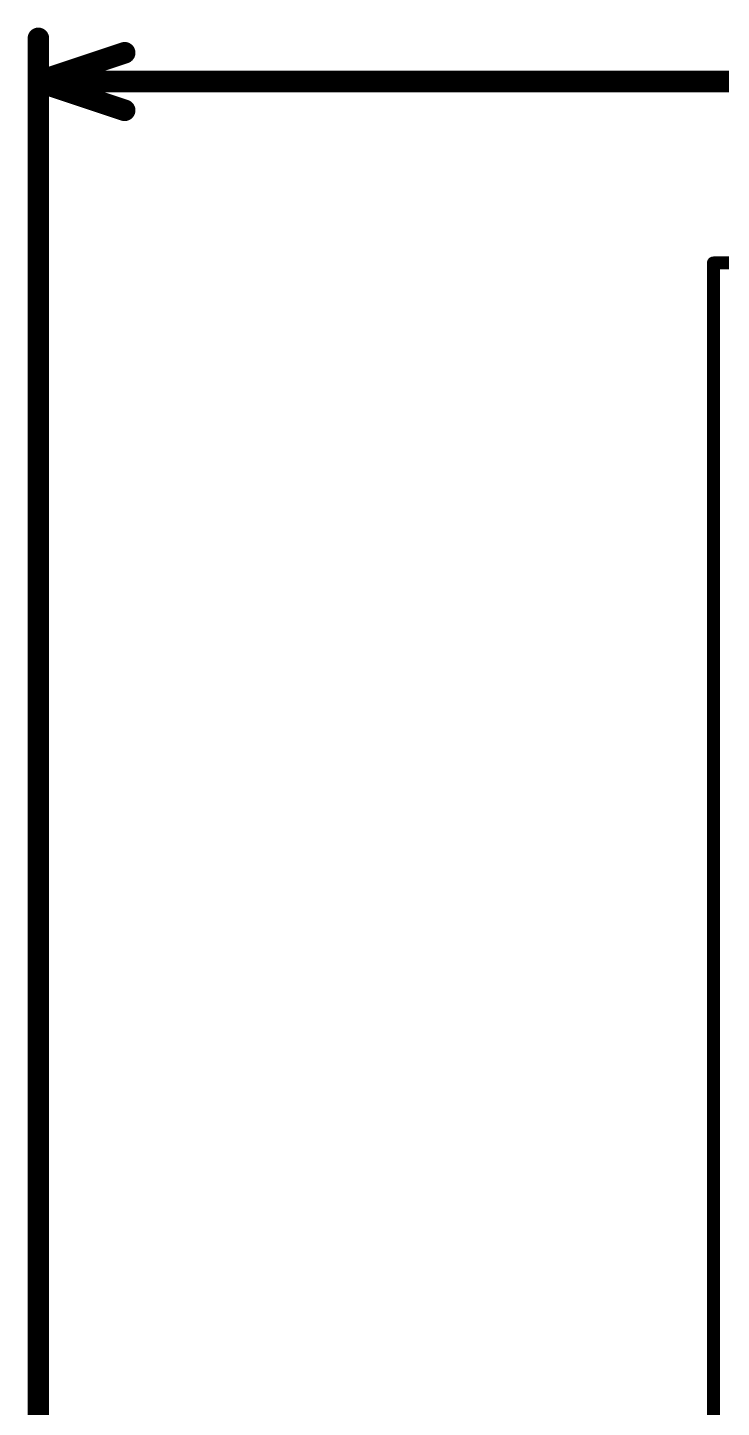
# Model space of a CAD drawing. Header units: inches. Extents: x -35 to 304, y -8 to 63.
# Drawn here: x -0.06 to 4.02, y 9.75 to 17.87 of the extents above; entities that cross this region are included whole.
import ezdxf

# ---------------------------------------------------------------- set-up
doc = ezdxf.new("R2010")
doc.units = ezdxf.units.IN
doc.layers.add('Board Outline', color=216, linetype='Continuous')
doc.layers.add('Dimensions', color=6, linetype='Continuous')

msp = doc.modelspace()

# ---------------------------------------------------------------- linework, layer by layer
at = {"layer": 'Board Outline'}
for points in [[(3.9738, 16.4835, 0.0762, 0.0762, 0), (11.9375, 16.4835, 0.0762, 0.0762, 0)], [(3.9738, 9.1694, 0.0762, 0.0762, 0), (3.9738, 16.4835, 0.0762, 0.0762, 0)]]:
    msp.add_lwpolyline(points, format="xyseb", dxfattribs=at)
msp.add_lwpolyline([(3.9548, 16.4835, 0.0381, 0.0381, 1), (3.9929, 16.4835, 0.0381, 0.0381, 1)], format="xyseb", close=True, dxfattribs=at)
msp.add_lwpolyline([(3.9548, 16.4835, 0.0381, 0.0381, 1), (3.9929, 16.4835, 0.0381, 0.0381, 1)], format="xyseb", close=True, dxfattribs=at)
at = {"layer": 'Dimensions'}
for points in [[(0, 9.2921, 0.127, 0.127, 0), (0, 17.8054, 0.127, 0.127, 0)], [(0, 17.5514, 0.127, 0.127, 0), (0.508, 17.7207, 0.127, 0.127, 0)], [(0, 17.5514, 0.127, 0.127, 0), (5.9436, 17.5514, 0.127, 0.127, 0)], [(0, 17.5514, 0.127, 0.127, 0), (0.508, 17.3821, 0.127, 0.127, 0)]]:
    msp.add_lwpolyline(points, format="xyseb", dxfattribs=at)
for points in [[(-0.0317, 17.8054, 0.0635, 0.0635, 1), (0.0318, 17.8054, 0.0635, 0.0635, 1)], [(0.4763, 17.7207, 0.0635, 0.0635, 1), (0.5398, 17.7207, 0.0635, 0.0635, 1)], [(-0.0317, 17.5514, 0.0635, 0.0635, 1), (0.0318, 17.5514, 0.0635, 0.0635, 1)], [(-0.0317, 17.5514, 0.0635, 0.0635, 1), (0.0318, 17.5514, 0.0635, 0.0635, 1)], [(-0.0317, 17.5514, 0.0635, 0.0635, 1), (0.0318, 17.5514, 0.0635, 0.0635, 1)], [(0.4763, 17.3821, 0.0635, 0.0635, 1), (0.5398, 17.3821, 0.0635, 0.0635, 1)]]:
    msp.add_lwpolyline(points, format="xyseb", close=True, dxfattribs=at)

doc.saveas('drawing.dxf')
